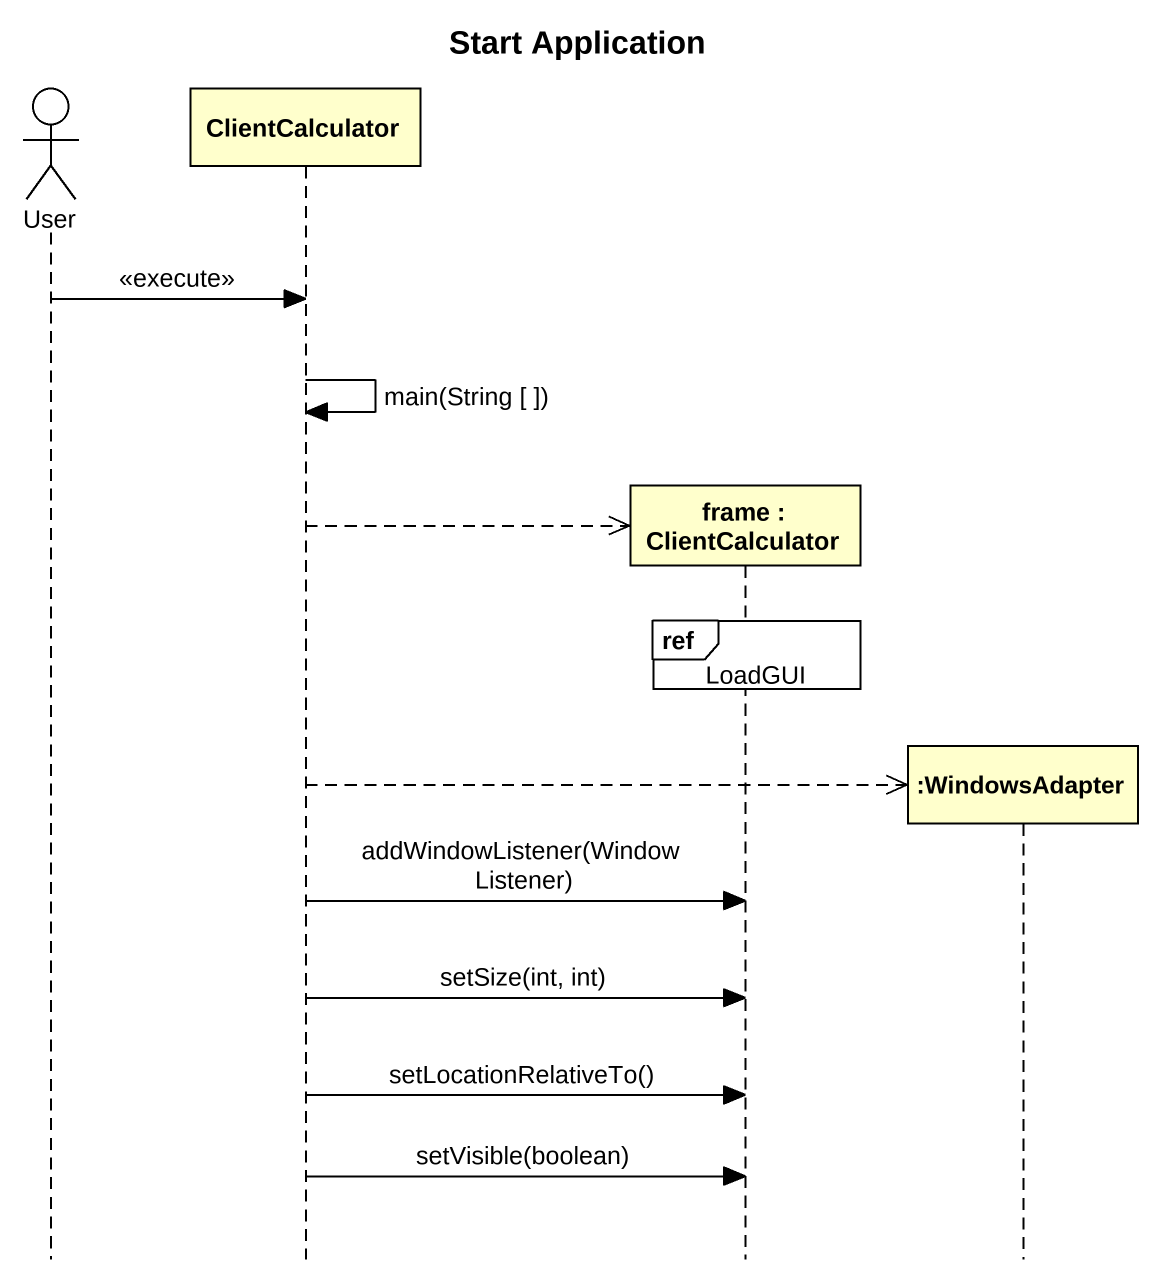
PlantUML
@startuml
title Start Application
hide footbox
actor User
participant ClientCalculator
participant "frame : ClientCalculator" as frame_
participant ":WindowsAdapter" as WindowsAdapter

User -> ClientCalculator : <<execute>>
ClientCalculator -> ClientCalculator : main(String [ ])
ClientCalculator -->> frame_ **
ref over frame_ : LoadGUI
ClientCalculator -->> WindowsAdapter **
ClientCalculator -> frame_ : addWindowListener(WindowListener)
ClientCalculator -> frame_ : setSize(int, int)
ClientCalculator -> frame_ : setLocationRelativeTo()
ClientCalculator -> frame_ : setVisible(boolean)
@enduml
